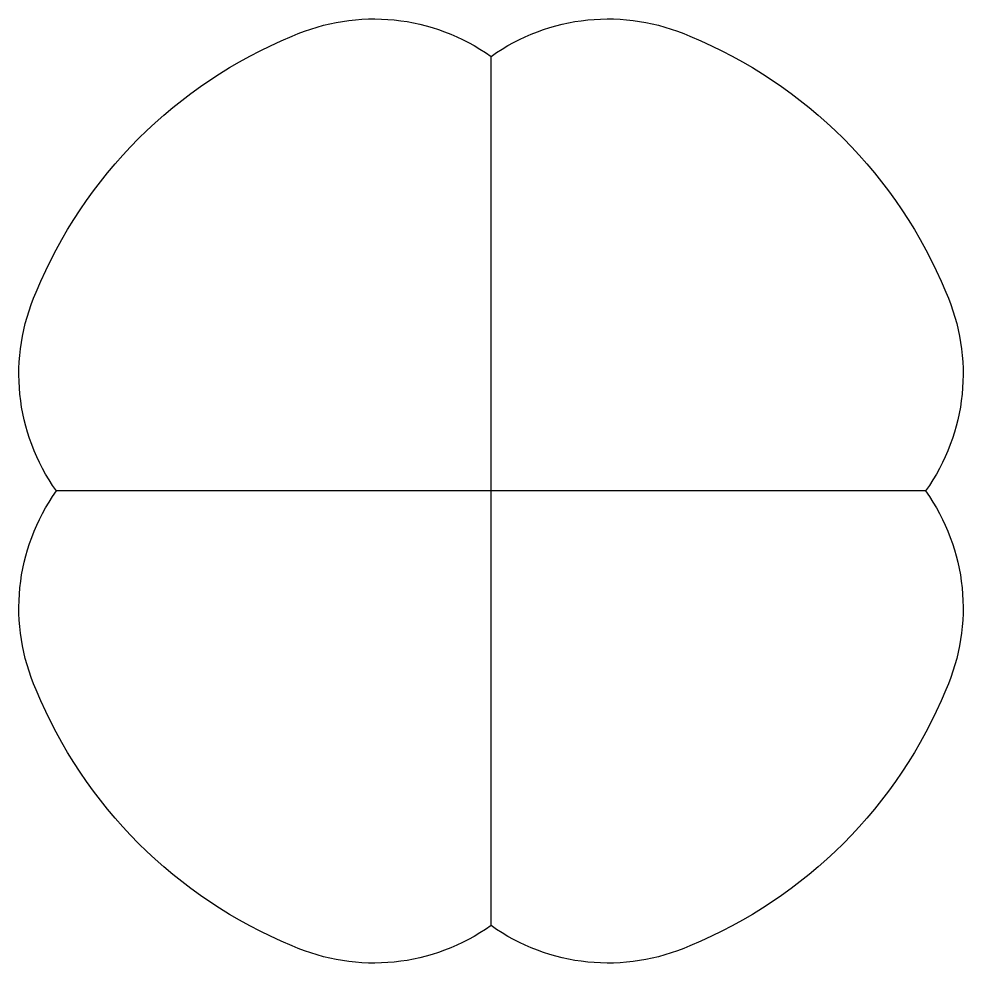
# Model space of a CAD drawing. Header units: feet. Extents: x -0.476 to 0.476, y -0.476 to 0.476.
import ezdxf

# ---------------------------------------------------------------- set-up
doc = ezdxf.new("R2010")
doc.units = ezdxf.units.FT
doc.header["$MEASUREMENT"] = 0

msp = doc.modelspace()

# ---------------------------------------------------------------- linework, layer by layer
for p, q in [((0, -0.43776), (0, 0.43776)), ((0.43776, 0), (-0.43776, 0))]:
    msp.add_line(p, q)
msp.add_lwpolyline([(-0.20034, 0.45811, -0.265655), (0, 0.43776, -0.265655), (0.20034, 0.45811, -0.2), (0.45811, 0.20034, -0.265655), (0.43776, 0, -0.265655), (0.45811, -0.20034, -0.2), (0.20034, -0.45811, -0.265655), (0, -0.43776, -0.265655), (-0.20034, -0.45811, -0.2), (-0.45811, -0.20034, -0.265655), (-0.43776, 0, -0.265655), (-0.45811, 0.20034, -0.2)], format="xyb", close=True)

doc.saveas('drawing.dxf')
